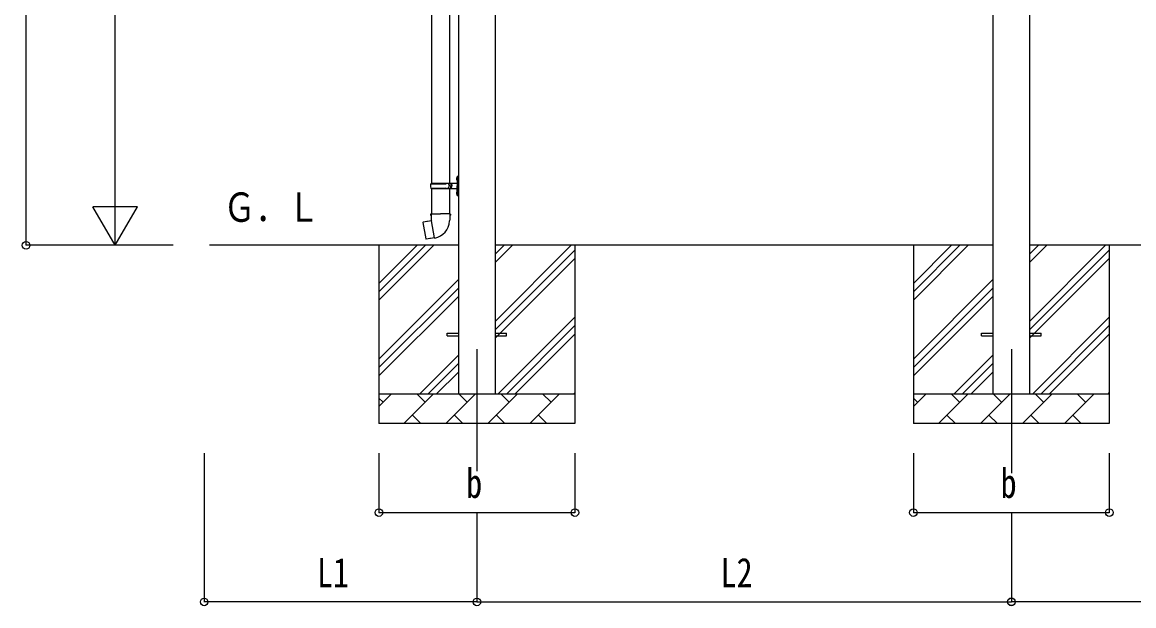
# Model space of a CAD drawing. Units: millimetres, scale not verified. Extents: x -12615 to 12615, y -8910 to 8910.
# Drawn here: x -5141 to -1398, y -3856 to -1891 of the extents above; entities that cross this region are included whole.
import ezdxf
from ezdxf.enums import TextEntityAlignment as Align

# ---------------------------------------------------------------- set-up
doc = ezdxf.new("R2010")
doc.units = ezdxf.units.MM
doc.header["$LTSCALE"] = 40
for name, color, linetype in [('0-3_YKK_12', 2, 'Continuous'), ('0-4_YKK_13', 4, 'Continuous'), ('0-5_YKK_A1', 4, 'Continuous'), ('0-6_YKK_D', 6, 'Continuous')]:
    doc.layers.add(name, color=color, linetype=linetype)
doc.styles.add('ＭＳ ゴシック', font='')
doc.styles.get('ＭＳ ゴシック').set_extended_font_data('MS Gothic')

msp = doc.modelspace()

# ---------------------------------------------------------------- linework, layer by layer
at = {"layer": '0-3_YKK_12'}
for p, q in [((-3609.94, -2992), (-3609.94, -3402.58)), ((-1809.94, -2992), (-1809.94, -3409.5))]:
    msp.add_line(p, q, dxfattribs=at)
at = {"layer": '0-4_YKK_13'}
for p, q in [((-3762.44, -1528.49), (-3762.44, -2433)), ((-3702.44, -1528.49), (-3702.44, -2433)), ((-3764.44, -2433), (-3678.44, -2433)), ((-3764.44, -2433), (-3764.44, -2435)), ((-3705.44, -2433), (-3705.44, -2437.5)), ((-3697.44, -2433), (-3697.44, -2442)), ((-3678.74, -2415.85), (-3676.7, -2416.85)), ((-3677.47, -2413.85), (-3676.84, -2413.85)), ((-3677.47, -2413.85), (-3677.47, -2422.15)), ((-3677.47, -2422.15), (-3676.84, -2422.15)), ((-3676.84, -2413.85), (-3676.84, -2422.15)), ((-3676.84, -2413.85), (-3676.44, -2414.25)), ((-3676.84, -2422.15), (-3676.44, -2421.75)), ((-3676.7, -2416.85), (-3676.09, -2418)), ((-3676.44, -2410), (-3673.44, -2408.5)), ((-3676.44, -2410), (-3676.44, -2442)), ((-3676.44, -2414.25), (-3676.44, -2421.75)), ((-3673.44, -2408.5), (-3673.44, -2442)), ((-3673.44, -2408.5), (-3672.44, -2408.5)), ((-3672.44, -2408.5), (-3672.44, -2442)), ((-3765.44, -2435), (-3715.11, -2435)), ((-3765.44, -2449), (-3715.11, -2449)), ((-3764.44, -2451), (-3764.44, -2449)), ((-3764.44, -2451), (-3678.44, -2451)), ((-3762.44, -2451), (-3762.44, -2535.93)), ((-3705.44, -2437.5), (-3703.44, -2437.5)), ((-3705.44, -2451), (-3705.44, -2446.5)), ((-3705.44, -2446.5), (-3703.44, -2446.5)), ((-3703.44, -2437.5), (-3703.44, -2442)), ((-3703.44, -2446.5), (-3703.44, -2442)), ((-3702.44, -2451), (-3702.44, -2535.93)), ((-3697.44, -2437.5), (-3694.44, -2437.5)), ((-3697.44, -2451), (-3697.44, -2442)), ((-3697.44, -2446.5), (-3694.44, -2446.5)), ((-3694.44, -2437.5), (-3694.44, -2442)), ((-3694.44, -2446.5), (-3694.44, -2442)), ((-3678.74, -2463.85), (-3676.7, -2464.85)), ((-3677.47, -2461.85), (-3676.84, -2461.85)), ((-3677.47, -2461.85), (-3677.47, -2470.15)), ((-3677.47, -2470.15), (-3676.84, -2470.15)), ((-3676.84, -2461.85), (-3676.84, -2470.15)), ((-3676.84, -2461.85), (-3676.44, -2462.25)), ((-3676.84, -2470.15), (-3676.44, -2469.75)), ((-3676.7, -2464.85), (-3676.09, -2466)), ((-3676.44, -2474), (-3676.44, -2442)), ((-3676.44, -2462.25), (-3676.44, -2469.75)), ((-3673.44, -2475.5), (-3673.44, -2442)), ((-3672.44, -2475.5), (-3672.44, -2442)), ((-3676.44, -2474), (-3673.44, -2475.5)), ((-3673.44, -2475.5), (-3672.44, -2475.5)), ((-3764.29, -2535.93), (-3766.44, -2536.71)), ((-3766.44, -2536.71), (-3766.44, -2540.33)), ((-3766.44, -2540.33), (-3764.2, -2541.14)), ((-3764.29, -2535.93), (-3732.44, -2535.93)), ((-3764.29, -2535.93), (-3764.2, -2541.14)), ((-3764.2, -2541.14), (-3763.94, -2555.93)), ((-3700.59, -2535.93), (-3732.44, -2535.93)), ((-3698.44, -2540.33), (-3700.68, -2541.14)), ((-3700.59, -2535.93), (-3698.44, -2536.71)), ((-3698.44, -2536.71), (-3698.44, -2540.33)), ((-3790.9, -2564.38), (-3791.71, -2565.55)), ((-3791.71, -2565.55), (-3782.09, -2620.11)), ((-3763.03, -2559.13), (-3790.9, -2564.38)), ((-3778.16, -2561.78), (-3778.37, -2562.02)), ((-3763.94, -2555.93), (-3762.59, -2557.93)), ((-3752.68, -2616.42), (-3762.81, -2558.95)), ((-3762.79, -2558.13), (-3762.79, -2558.83)), ((-3762.59, -2557.93), (-3762.62, -2557.93)), ((-3702.25, -2557.87), (-3702.33, -2560.03)), ((-3700.94, -2555.93), (-3702.25, -2557.87)), ((-3768.07, -2619.02), (-3768.35, -2618.86)), ((-3752.37, -2617.19), (-3752.62, -2616.52)), ((-3709.94, -2937.5), (-3672.44, -2937.5)), ((-3709.94, -2946.5), (-3709.94, -2937.5)), ((-3709.94, -2946.5), (-3672.44, -2946.5)), ((-3547.44, -2937.5), (-3509.94, -2937.5)), ((-3547.44, -2946.5), (-3509.94, -2946.5)), ((-3509.94, -2946.5), (-3509.94, -2937.5)), ((-1909.94, -2937.5), (-1872.44, -2937.5)), ((-1909.94, -2946.5), (-1909.94, -2937.5)), ((-1909.94, -2946.5), (-1872.44, -2946.5)), ((-1747.44, -2937.5), (-1709.94, -2937.5)), ((-1747.44, -2946.5), (-1709.94, -2946.5)), ((-1709.94, -2946.5), (-1709.94, -2937.5))]:
    msp.add_line(p, q, dxfattribs=at)
for points in [[(-3678.74, -2420.15), (-3676.7, -2419.15), (-3676.09, -2418)], [(-3678.74, -2468.15), (-3676.7, -2467.15), (-3676.09, -2466)], [(-3700.59, -2535.93), (-3700.68, -2541.14), (-3700.94, -2555.93)], [(-3775.91, -2561.56), (-3776.19, -2561.4), (-3778.16, -2561.78)], [(-3752.95, -2616.33), (-3780.93, -2620.93), (-3782.09, -2620.11)], [(-3765.88, -2618.46), (-3766.09, -2618.69), (-3768.07, -2619.02)]]:
    msp.add_lwpolyline(points, dxfattribs=at)
for centre, radius, start, end in [((-3715.11, -2433), 2, 270, 359.99998), ((-3673.14, -2418), 6, 136.21765, 223.78235), ((-3678.44, -2431), 2, 270, 359.99998), ((-3716.69, -2442), 49.25, 171.82876, 180.00002), ((-3716.69, -2442), 49.25, 180.00002, 188.17127), ((-3715.11, -2451), 2, 0.00005, 90.00004), ((-3673.14, -2466), 6, 136.21765, 223.78235), ((-3678.44, -2453), 2, 0.00005, 90.00004), ((-3763.09, -2558.83), 0.3, 280.66842, 0), ((-3762.59, -2558.13), 0.2, 100, 180), ((-3762.59, -2557.93), 60.3, 279.96938, 358), ((-3752.9, -2616.63), 0.3, 20, 99.33158), ((-3752.19, -2617.12), 0.2, 200, 279.96938)]:
    msp.add_arc(centre, radius, start, end, dxfattribs=at)
at = {"layer": '0-5_YKK_A1'}
for p, q in [((-1872.44, -284.5), (-1872.44, -3142)), ((-1747.44, -3142), (-1747.44, -284.5)), ((-3672.44, -344.5), (-3672.44, -3142)), ((-3547.44, -3142), (-3547.44, -344.5)), ((-3672.44, -2642), (-4510.56, -2642)), ((-3939.94, -2642), (-3939.94, -3242)), ((-3939.94, -2827.05), (-3754.89, -2642)), ((-3939.94, -2798.77), (-3783.17, -2642)), ((-3939.94, -2770.48), (-3811.46, -2642)), ((-1872.44, -2642), (-3547.44, -2642)), ((-3547.44, -2897.1), (-3292.34, -2642)), ((-3547.44, -2699.11), (-3490.33, -2642)), ((-3547.44, -2670.82), (-3518.62, -2642)), ((-3547.44, -2925.38), (-3279.94, -2657.88)), ((-3279.94, -2642), (-3279.94, -3242)), ((-2139.94, -2642), (-2139.94, -3242)), ((-2139.94, -2827.05), (-1954.89, -2642)), ((-2139.94, -2798.77), (-1983.17, -2642)), ((-2139.94, -2770.48), (-2011.46, -2642)), ((-72.44, -2642), (-1747.44, -2642)), ((-1747.44, -2897.1), (-1492.34, -2642)), ((-1747.44, -2699.11), (-1690.33, -2642)), ((-1747.44, -2670.82), (-1718.62, -2642)), ((-1747.44, -2925.38), (-1479.94, -2657.88)), ((-1479.94, -2642), (-1479.94, -3242)), ((-3547.44, -2953.67), (-3279.94, -2686.17)), ((-1747.44, -2953.67), (-1479.94, -2686.17)), ((-3939.94, -3025.04), (-3672.44, -2757.54)), ((-2139.94, -3025.04), (-1872.44, -2757.54)), ((-3939.94, -3053.32), (-3672.44, -2785.82)), ((-2139.94, -3053.32), (-1872.44, -2785.82)), ((-3939.94, -3081.61), (-3672.44, -2814.11)), ((-2139.94, -3081.61), (-1872.44, -2814.11)), ((-3537.78, -3142), (-3279.94, -2884.16)), ((-3509.5, -3142), (-3279.94, -2912.44)), ((-1737.78, -3142), (-1479.94, -2884.16)), ((-1709.5, -3142), (-1479.94, -2912.44)), ((-3481.21, -3142), (-3279.94, -2940.73)), ((-1681.21, -3142), (-1479.94, -2940.73)), ((-3802.34, -3142), (-3672.44, -3012.1)), ((-2002.34, -3142), (-1872.44, -3012.1)), ((-3774.06, -3142), (-3672.44, -3040.38)), ((-3745.77, -3142), (-3672.44, -3068.67)), ((-1974.06, -3142), (-1872.44, -3040.38)), ((-1945.77, -3142), (-1872.44, -3068.67)), ((-3939.94, -3142), (-3279.94, -3142)), ((-3939.94, -3184.89), (-3897.05, -3142)), ((-3855.63, -3242), (-3755.63, -3142)), ((-3784.18, -3170.55), (-3812.73, -3142)), ((-3714.2, -3242), (-3614.2, -3142)), ((-3642.76, -3170.55), (-3671.31, -3142)), ((-3572.78, -3242), (-3472.78, -3142)), ((-3501.34, -3170.55), (-3529.89, -3142)), ((-3431.36, -3242), (-3331.36, -3142)), ((-3359.92, -3170.55), (-3388.47, -3142)), ((-3283.22, -3142), (-3279.94, -3138.72)), ((-2139.94, -3142), (-1479.94, -3142)), ((-2139.94, -3184.89), (-2097.05, -3142)), ((-2055.63, -3242), (-1955.63, -3142)), ((-1984.18, -3170.55), (-2012.73, -3142)), ((-1914.2, -3242), (-1814.2, -3142)), ((-1842.76, -3170.55), (-1871.31, -3142)), ((-1772.78, -3242), (-1672.78, -3142)), ((-1701.34, -3170.55), (-1729.89, -3142)), ((-1631.36, -3242), (-1531.36, -3142)), ((-1559.92, -3170.55), (-1588.47, -3142)), ((-1483.22, -3142), (-1479.94, -3138.72)), ((-3925.6, -3170.55), (-3939.94, -3156.21)), ((-2125.6, -3170.55), (-2139.94, -3156.21)), ((-3827.07, -3213.45), (-3798.52, -3242)), ((-3685.65, -3213.45), (-3657.1, -3242)), ((-3544.23, -3213.45), (-3515.68, -3242)), ((-3402.81, -3213.45), (-3374.26, -3242)), ((-2027.07, -3213.45), (-1998.52, -3242)), ((-1885.65, -3213.45), (-1857.1, -3242)), ((-1744.23, -3213.45), (-1715.68, -3242)), ((-1602.81, -3213.45), (-1574.26, -3242)), ((-3279.94, -3242), (-3939.94, -3242)), ((-1479.94, -3242), (-2139.94, -3242))]:
    msp.add_line(p, q, dxfattribs=at)
at = {"layer": '0-6_YKK_D'}
for p, q in [((-5128.54, -2642), (-5128.54, -106.05)), ((-4828.54, -2492), (-4828.54, -492)), ((-4828.54, -2642), (-4828.54, -2382.19)), ((-4828.54, -2642), (-4903.54, -2512.1)), ((-4753.54, -2512.1), (-4903.54, -2512.1)), ((-4828.54, -2642), (-4753.54, -2512.1)), ((-4632.58, -2642), (-5129.54, -2642)), ((-4632.58, -2642), (-4829.54, -2642)), ((-4528.54, -3342), (-4528.54, -3844)), ((-3939.94, -3342), (-3939.94, -3543)), ((-3279.94, -3342), (-3279.94, -3543)), ((-2139.94, -3342), (-2139.94, -3543)), ((-1479.94, -3342), (-1479.94, -3543)), ((-3939.94, -3542), (-3279.94, -3542)), ((-3609.94, -3543), (-3609.94, -3844)), ((-3609.94, -3543), (-3609.94, -3844)), ((-2139.94, -3542), (-1479.94, -3542)), ((-1809.94, -3543), (-1809.94, -3844)), ((-1809.94, -3543), (-1809.94, -3843)), ((-3609.94, -3843), (-4528.54, -3843)), ((-3609.94, -3843), (-1809.94, -3843)), ((-9.94, -3842), (-1809.94, -3842))]:
    msp.add_line(p, q, dxfattribs=at)
for centre in [(-5128.54, -2642), (-3939.94, -3542), (-3279.94, -3542), (-2139.94, -3542), (-1479.94, -3542), (-4528.54, -3843), (-3609.94, -3843), (-3609.94, -3843), (-1809.94, -3842), (-1809.94, -3843)]:
    msp.add_circle(centre, 12.75, dxfattribs=at)

# ---------------------------------------------------------------- texts
at = {"layer": '0-5_YKK_A1', "style": 'ＭＳ ゴシック', "width": 0.8}
msp.add_text('Ｇ．Ｌ', height=98.97, dxfattribs=at).set_placement((-4463.62, -2592.51), align=Align.BOTTOM_LEFT)
at = {"layer": '0-6_YKK_D', "style": 'ＭＳ ゴシック', "width": 0.8}
for s, p in [('b', (-3645.94, -3522)), ('b', (-1845.94, -3522)), ('L1', (-4148.44, -3823)), ('L2', (-2789.14, -3823))]:
    msp.add_text(s, height=98.97, dxfattribs=at).set_placement(p, align=Align.BOTTOM_LEFT)

doc.saveas('drawing.dxf')
